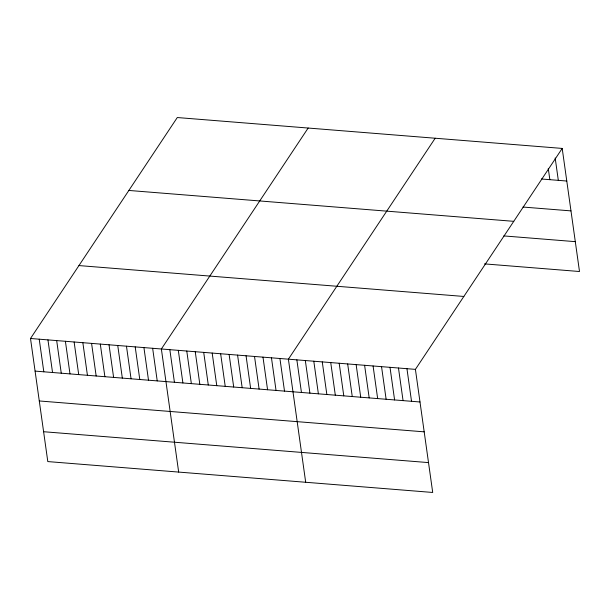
<?xml version="1.0" encoding="UTF-8"?>
<svg xmlns="http://www.w3.org/2000/svg" width="610" height="610" viewBox="0 0 610 610"><rect width="100%" height="100%" fill="white"/><g stroke="black" fill="none" stroke-linecap="round" stroke-linejoin="round"><path stroke-width="0.91" d="M562.199 148.421L415.41 369.37L432.711 492.461L47.801 461.579L30.5 338.489L177.289 117.539L562.199 148.421L579.5 271.511L484.47 263.886M308.157 128.039L161.368 348.989L178.669 472.079M435.182 138.226L288.393 359.176L305.694 482.274M541.383 178.989L566.782 181.033M522.991 207.042L570.983 210.892M128.847 190.45L513.757 221.331M503.791 235.917L575.306 241.651M78.942 265.571L463.852 296.452M30.5 338.489L415.41 369.37M35.083 371.101L420 401.982M39.276 400.961L424.194 431.842M43.6 431.72L428.517 462.601M555.176 157.99L558.318 180.354M548.276 168.49L549.846 179.668M406.946 368.692L411.529 401.304M398.475 368.005L403.058 400.617M390.011 367.327L394.594 399.939M381.54 366.648L386.122 399.26M373.076 365.969L377.659 398.582M364.605 365.291L369.187 397.903M356.133 364.612L360.723 397.224M347.669 363.934L352.252 396.546M339.198 363.255L343.781 395.867M330.734 362.576L335.317 395.188M322.263 361.898L326.846 394.51M313.799 361.212L318.382 393.824M305.328 360.533L309.91 393.145M296.856 359.854L301.447 392.466M279.921 358.497L284.504 391.109M271.458 357.818L276.04 390.43M262.986 357.14L267.569 389.752M254.523 356.461L259.105 389.073M246.051 355.782L250.634 388.395M237.58 355.104L242.17 387.716M229.116 354.418L233.699 387.03M220.645 353.739L225.227 386.351M212.181 353.06L216.763 385.673M203.71 352.382L208.292 384.994M195.246 351.703L199.828 384.315M186.774 351.024L191.357 383.637M178.311 350.346L182.893 382.958M169.839 349.667L174.422 382.279M152.645 348.287L157.227 380.899M143.922 347.586L148.504 380.198M135.199 346.884L139.781 379.496M126.468 346.183L131.058 378.795M117.745 345.489L122.328 378.101M109.022 344.787L113.605 377.399M100.299 344.086L104.882 376.698M91.576 343.384L96.159 375.996M82.846 342.683L87.428 375.295M74.123 341.989L78.705 374.601M65.4 341.287L69.982 373.899M56.677 340.586L61.259 373.198M47.946 339.884L52.536 372.496M39.223 339.183L43.806 371.795"/></g></svg>
